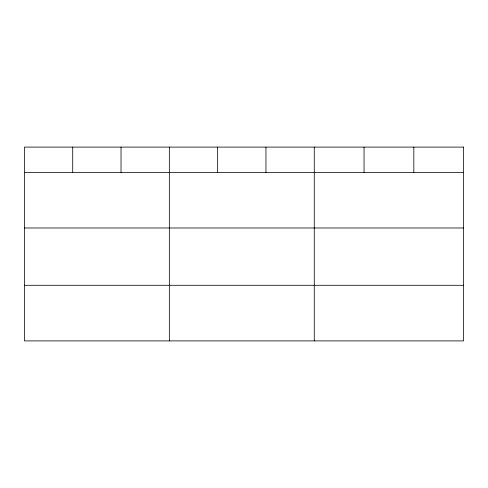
<?xml version="1.0" encoding="UTF-8"?>
<svg xmlns="http://www.w3.org/2000/svg" width="488" height="488" viewBox="0 0 488 488"><rect width="100%" height="100%" fill="white"/><g stroke="black" fill="none" stroke-linecap="round" stroke-linejoin="round"><path stroke-width="0.73" d="M24.4 172.374L463.6 172.374M24.4 227.987L463.6 227.987M24.4 285.285L463.6 285.285M413.824 147.101L413.824 172.374M364.048 147.101L364.048 172.374M314.272 147.101L314.272 340.899M265.96 147.101L265.96 172.374M217.648 147.101L217.648 172.374M169.336 147.101L169.336 340.899M121.024 147.101L121.024 172.374M72.712 147.101L72.712 172.374M463.6 147.101L24.4 147.101L24.4 340.899L463.6 340.899L463.6 147.101"/></g></svg>
